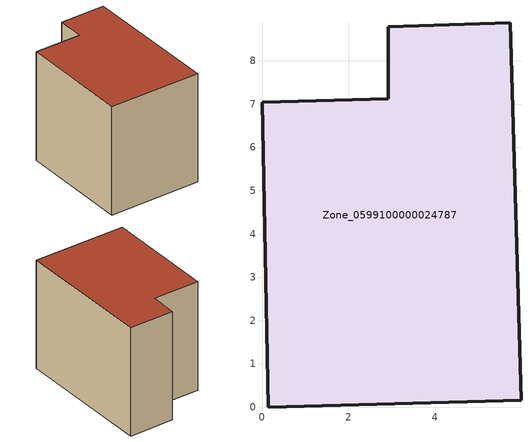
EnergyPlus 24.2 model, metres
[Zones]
Zone_0599100000024787
 floor ground (C_G): 5.98,0.16 0.15,0 0,7.04 2.91,7.12 2.91,8.79 5.73,8.88 z0
 wall outside (C_F): 0.15,0 5.98,0.16 5.73,8.88 2.91,8.79 2.91,7.12 0,7.04 0.15,0 z0:6.95
 roof outside (C_R): 0,7.04 0.15,0 5.98,0.16 5.73,8.88 2.91,8.79 2.91,7.12 z6.95
[BUILDING]
Pand.0599100000024787: North Axis=0; Terrain=City; Loads Convergence Tolerance Value=0.04; Temperature Convergence Tolerance Value=0.4; Solar Distribution=FullExterior; Maximum Number of Warmup Days=25; Minimum Number of Warmup Days=1
[Site:Location]
Rotterdam.The.Hague.AP_ZH_NLD Design_Conditions: Latitude=51.96; Longitude=4.45; Time Zone=1; Elevation=-4.5
[SITE:GROUNDTEMPERATURE:BUILDINGSURFACE]
18, 18, 18, 18, 18, 18, 18, 18, 18, 18, 18, 18
[MATERIAL] Thermal Absorptance=0.9; Solar Absorptance=0.7; Visible Absorptance=0.7
Name | Roughness | Thickness | Conductivity | Density | Specific Heat
G.TI.1946-1964 | MediumSmooth | 0.15 | 1 | 540 | 1210
F.TI.1946-1964 | Rough | 0.3 | 0.857143 | 1920 | 840
R.TI.1946-1964 | MediumRough | 0.2 | 0.277778 | 1500 | 1000
[CONSTRUCTION]
C_G: G.TI.1946-1964
C_F: F.TI.1946-1964
C_R: R.TI.1946-1964
[ZONE]
Zone_0599100000024787: Type=1; Multiplier=1; Ceiling Height=Autocalculate; Volume=Autocalculate; Floor Area=autocalculate; Part of Total Floor Area=Yes
[ZONEINFILTRATION:DESIGNFLOWRATE]
Infil_Zone_0599100000024787: Zone or ZoneList or Space or SpaceList=Zone_0599100000024787; Schedule=AlwaysOn; Design Flow Rate Calculation Method=Flow/Area; Flow Rate per Floor Area=0.003; Constant Term Coefficient=1; Temperature Term Coefficient=0; Velocity Term Coefficient=0; Velocity Squared Term Coefficient=0
[HVACTEMPLATE:ZONE:IDEALLOADSAIRSYSTEM]
Zone_0599100000024787: Maximum Heating Supply Air Temperature=50; Minimum Cooling Supply Air Temperature=13; Maximum Heating Supply Air Humidity Ratio=0.0156; Minimum Cooling Supply Air Humidity Ratio=0.0077; Heating Limit=NoLimit; Cooling Limit=NoLimit; Dehumidification Control Type=ConstantSensibleHeatRatio; Cooling Sensible Heat Ratio=0.7; Dehumidification Setpoint=60; Humidification Control Type=None; Humidification Setpoint=30; Outdoor Air Method=None; Outdoor Air Flow Rate per Person=0.00944; Outdoor Air Flow Rate per Zone Floor Area=0; Outdoor Air Flow Rate per Zone=0; Demand Controlled Ventilation Type=None; Outdoor Air Economizer Type=NoEconomizer; Heat Recovery Type=None; Sensible Heat Recovery Effectiveness=0.7; Latent Heat Recovery Effectiveness=0.65
[ZONECONTROL:THERMOSTAT]
ThermostatControl_Zone_0599100000024787: Zone or ZoneList=Zone_0599100000024787; Control Type Schedule=DualSetpointControlType; Control 1=Thermostat_Zone_0599100000024787; Temperature Difference Between Cutout And Setpoint=0
[THERMOSTATSETPOINT:DUALSETPOINT]
Thermostat_Zone_0599100000024787: Heating Setpoint Temperature Schedule=HeatingSetpoint_Zone_0599100000024787; Cooling Setpoint Temperature Schedule=CoolingSetpoint_Zone_0599100000024787
[SCHEDULE:COMPACT]
HeatingSetpoint_Zone_0599100000024787: Through: 12/31, For: AllDays, Until: 24:00, 21
CoolingSetpoint_Zone_0599100000024787: Through: 12/31, For: AllDays, Until: 24:00, 24
DualSetpointControlType: Through: 12/31, For: AllDays, Until: 24:00, 4
AlwaysOn: Through: 12/31, For: AllDays, Until: 24:00, 1
